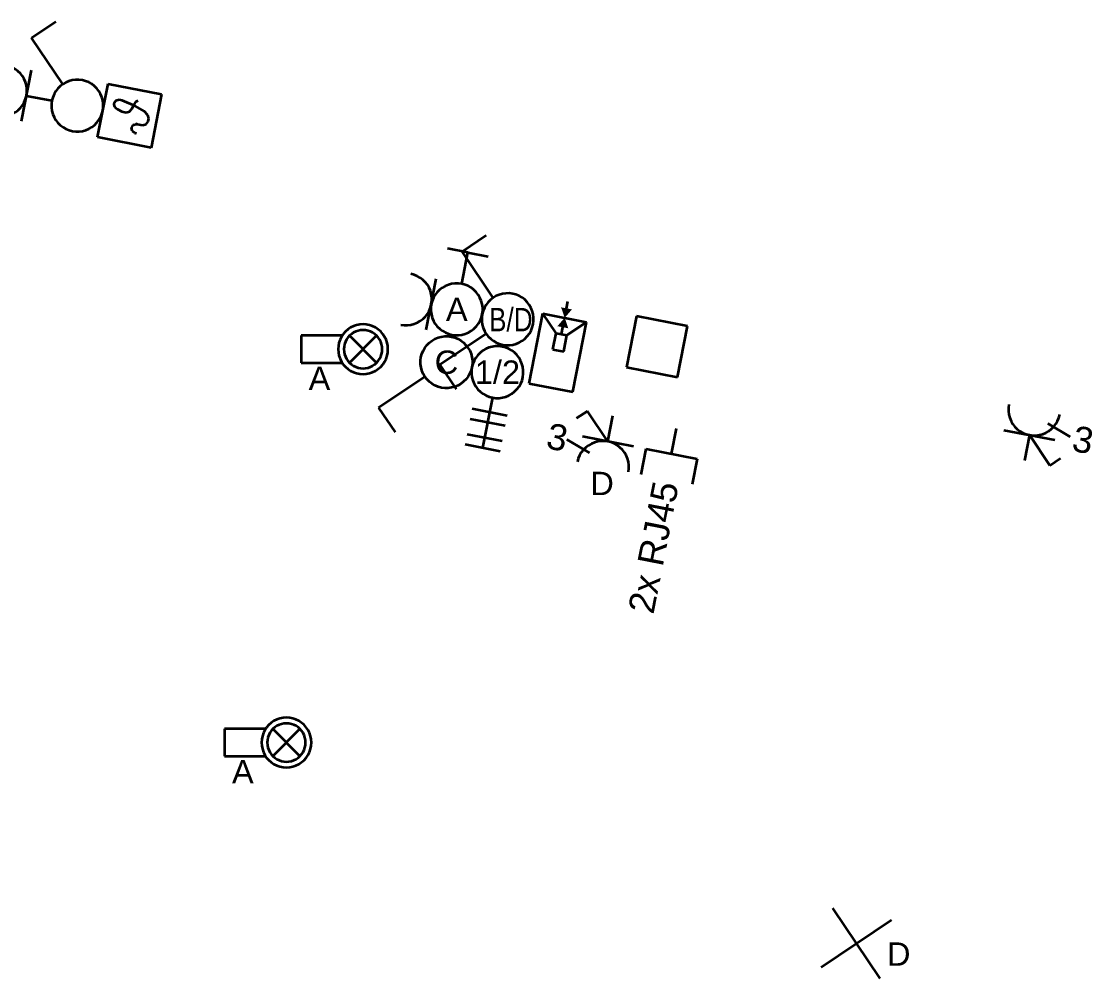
# Model space of a CAD drawing. Extents: x 800 to 1481, y 55 to 490.
# Drawn here: x 1380.86 to 1422.13, y 284.5 to 321.38 of the extents above; entities that cross this region are included whole.
import ezdxf

# ---------------------------------------------------------------- set-up
doc = ezdxf.new("R2010")
doc.units = 0
doc.layers.get('0').update_dxf_attribs({"lineweight": 18})
for name, color, linetype, lineweight, true_color in [('E_GSA', 7, 'Continuous', 35, 0x804000), ('E_Licht', 7, 'Continuous', 35, 0x0080ff), ('E_RTH', 5, 'Continuous', 35, 0x0000ff), ('E_UKV', 3, 'Continuous', 35, 0x00ff00)]:
    doc.layers.add(name, color=color, linetype=linetype, lineweight=lineweight, true_color=true_color)
doc.styles.get("Standard").update_dxf_attribs({"font": 'arial.ttf'})

# ---------------------------------------------------------------- blocks, each defined once
blk = doc.blocks.new('Deckenauslass-A0Q9B2UVAY', base_point=(1411.672, 284.501))
at = {"color": 0, "lineweight": -2}
for p, q in [((1412.113, 287.208), (1413.937, 284.501)), ((1411.672, 284.942), (1414.378, 286.766))]:
    blk.add_line(p, q, dxfattribs=at)
blk = doc.blocks.new('Bauteilbeschriftung-A0Q9B2UXAY', base_point=(1414.208, 284.996))
at = {"color": 0, "linetype": 'ByBlock', "lineweight": -2, "ltscale": 0.35, "insert": (1414.208, 285.896), "char_height": 0.9, "attachment_point": 1}
blk.add_mtext('{\\fArial;D}', dxfattribs=at)
blk = doc.blocks.new('2xRJ45-Steckdose_ UP-A0Q9B2UZAY', base_point=(1404.228, 298.509))
at = {"color": 0, "linetype": 'ByBlock', "lineweight": -2, "ltscale": 0.35}
for p, q in [((1405.911, 304.72), (1406.102, 305.702)), ((1404.738, 303.93), (1404.929, 304.912)), ((1404.929, 304.912), (1406.892, 304.529)), ((1406.892, 304.529), (1406.701, 303.548))]:
    blk.add_line(p, q, dxfattribs=at)
at = {"color": 0, "linetype": 'ByBlock', "lineweight": -2, "ltscale": 0.35, "insert": (1404.228, 298.7), "char_height": 1, "attachment_point": 1, "rotation": 78.9744}
blk.add_mtext('{\\fArial;2x RJ45}', dxfattribs=at)
blk = doc.blocks.new('Steckdose T13_ UP_ 3-fach_ geschaltet-A0Q9B2V1AY', base_point=(1401.03, 304.026))
at = {"color": 0, "linetype": 'ByBlock', "lineweight": -2, "ltscale": 0.35}
for p, q in [((1402.666, 306.371), (1402.25, 306.091)), ((1403.457, 305.198), (1402.666, 306.371)), ((1403.457, 305.198), (1403.648, 306.18)), ((1402.742, 304.758), (1401.88, 305.271)), ((1404.438, 305.007), (1402.475, 305.39)), ((1402.707, 305.046), (1402.603, 304.966)), ((1402.82, 305.112), (1402.707, 305.046)), ((1402.94, 305.163), (1402.82, 305.112)), ((1403.067, 305.197), (1402.94, 305.163)), ((1403.196, 305.214), (1403.067, 305.197)), ((1403.327, 305.215), (1403.196, 305.214)), ((1403.457, 305.198), (1403.327, 305.215)), ((1403.583, 305.165), (1403.457, 305.198)), ((1403.704, 305.115), (1403.583, 305.165)), ((1403.818, 305.051), (1403.704, 305.115)), ((1403.922, 304.971), (1403.818, 305.051)), ((1402.367, 304.656), (1402.317, 304.535)), ((1402.432, 304.769), (1402.367, 304.656)), ((1402.511, 304.873), (1402.432, 304.769)), ((1402.603, 304.966), (1402.511, 304.873)), ((1404.015, 304.879), (1403.922, 304.971)), ((1404.095, 304.776), (1404.015, 304.879)), ((1404.161, 304.663), (1404.095, 304.776)), ((1404.211, 304.542), (1404.161, 304.663)), ((1402.317, 304.535), (1402.284, 304.408)), ((1404.245, 304.416), (1404.211, 304.542)), ((1404.263, 304.286), (1404.245, 304.416)), ((1404.264, 304.155), (1404.263, 304.286)), ((1404.247, 304.026), (1404.264, 304.155))]:
    blk.add_line(p, q, dxfattribs=at)
at = {"color": 0, "linetype": 'ByBlock', "lineweight": -2, "ltscale": 0.35, "insert": (1401.221, 305.927), "char_height": 1, "attachment_point": 1, "rotation": 348.9744}
blk.add_mtext('{\\fArial;3}', dxfattribs=at)
blk = doc.blocks.new('Bauteilbeschriftung-A0Q9B2V3AY', base_point=(1402.778, 303.13))
at = {"color": 0, "linetype": 'ByBlock', "lineweight": -2, "ltscale": 0.35, "insert": (1402.778, 304.03), "char_height": 0.9, "attachment_point": 1}
blk.add_mtext('{\\fArial;D}', dxfattribs=at)
blk = doc.blocks.new('Abzweigdose quadratisch (multi) UP-A0Q9B2VHAY', base_point=(1404.179, 307.681))
at = {"color": 0, "lineweight": -2}
for p, q in [((1404.562, 310.026), (1404.179, 308.063)), ((1406.525, 309.644), (1404.562, 310.026)), ((1406.142, 307.681), (1406.525, 309.644)), ((1404.179, 308.063), (1406.142, 307.681))]:
    blk.add_line(p, q, dxfattribs=at)
blk = doc.blocks.new('Steckdose T13_ UP_ 3-fach_ geschaltet-A0Q9B2VRAY', base_point=(1418.714, 304.275))
at = {"color": 0, "linetype": 'ByBlock', "lineweight": -2, "ltscale": 0.35}
for p, q in [((1418.905, 306.62), (1418.888, 306.49)), ((1418.888, 306.49), (1418.889, 306.36)), ((1418.889, 306.36), (1418.907, 306.23)), ((1420.835, 306.111), (1420.868, 306.238)), ((1418.907, 306.23), (1418.941, 306.104)), ((1418.941, 306.104), (1418.991, 305.983)), ((1418.991, 305.983), (1419.057, 305.87)), ((1419.057, 305.87), (1419.137, 305.767)), ((1420.41, 305.888), (1421.272, 305.375)), ((1420.641, 305.773), (1420.72, 305.877)), ((1420.72, 305.877), (1420.785, 305.99)), ((1420.785, 305.99), (1420.835, 306.111)), ((1418.714, 305.639), (1420.677, 305.256)), ((1419.137, 305.767), (1419.23, 305.675)), ((1419.23, 305.675), (1419.334, 305.595)), ((1419.334, 305.595), (1419.448, 305.53)), ((1419.448, 305.53), (1419.569, 305.481)), ((1419.695, 305.447), (1419.504, 304.466)), ((1419.569, 305.481), (1419.695, 305.447)), ((1419.695, 305.447), (1419.825, 305.431)), ((1419.695, 305.447), (1420.486, 304.275)), ((1419.825, 305.431), (1419.956, 305.431)), ((1419.956, 305.431), (1420.085, 305.449)), ((1420.085, 305.449), (1420.212, 305.483)), ((1420.212, 305.483), (1420.332, 305.534)), ((1420.332, 305.534), (1420.445, 305.6)), ((1420.445, 305.6), (1420.549, 305.68)), ((1420.549, 305.68), (1420.641, 305.773)), ((1420.486, 304.275), (1420.902, 304.555))]:
    blk.add_line(p, q, dxfattribs=at)
at = {"color": 0, "linetype": 'ByBlock', "lineweight": -2, "ltscale": 0.35, "insert": (1421.479, 305.826), "char_height": 1, "attachment_point": 1, "rotation": 348.9744}
blk.add_mtext('{\\fArial;3}', dxfattribs=at)
blk = doc.blocks.new('LED-Deckenleuchte mit Trafotunnel-A0Q9B2XBAY', base_point=(1388.691, 292.636))
at = {"color": 0, "linetype": 'ByBlock', "lineweight": -2, "ltscale": 0.35}
for p, q in [((1390.391, 294.275), (1390.309, 294.181)), ((1390.486, 294.358), (1390.391, 294.275)), ((1390.59, 294.428), (1390.486, 294.358)), ((1390.703, 294.484), (1390.59, 294.428)), ((1390.788, 294.279), (1390.701, 294.236)), ((1390.822, 294.524), (1390.703, 294.484)), ((1390.879, 294.31), (1390.788, 294.279)), ((1390.945, 294.549), (1390.822, 294.524)), ((1390.974, 294.329), (1390.879, 294.31)), ((1391.07, 294.557), (1390.945, 294.549)), ((1391.07, 294.335), (1390.974, 294.329)), ((1391.196, 294.549), (1391.07, 294.557)), ((1391.167, 294.329), (1391.07, 294.335)), ((1391.262, 294.31), (1391.167, 294.329)), ((1391.319, 294.524), (1391.196, 294.549)), ((1391.353, 294.279), (1391.262, 294.31)), ((1391.438, 294.484), (1391.319, 294.524)), ((1391.44, 294.236), (1391.353, 294.279)), ((1391.551, 294.428), (1391.438, 294.484)), ((1391.655, 294.358), (1391.551, 294.428)), ((1391.749, 294.275), (1391.655, 294.358)), ((1391.832, 294.181), (1391.749, 294.275)), ((1390.265, 294.119), (1388.691, 294.119)), ((1388.691, 294.119), (1388.691, 293.074)), ((1390.183, 293.964), (1390.143, 293.845)), ((1390.239, 294.077), (1390.183, 293.964)), ((1390.309, 294.181), (1390.239, 294.077)), ((1390.388, 293.879), (1390.357, 293.788)), ((1390.431, 293.966), (1390.388, 293.879)), ((1390.484, 294.046), (1390.431, 293.966)), ((1390.548, 294.119), (1390.484, 294.046)), ((1390.621, 294.182), (1390.548, 294.119)), ((1390.548, 294.119), (1391.593, 293.074)), ((1390.548, 293.074), (1391.593, 294.119)), ((1390.701, 294.236), (1390.621, 294.182)), ((1391.52, 294.182), (1391.44, 294.236)), ((1391.593, 294.119), (1391.52, 294.182)), ((1391.656, 294.046), (1391.593, 294.119)), ((1391.71, 293.966), (1391.656, 294.046)), ((1391.753, 293.879), (1391.71, 293.966)), ((1391.784, 293.788), (1391.753, 293.879)), ((1391.902, 294.077), (1391.832, 294.181)), ((1391.958, 293.964), (1391.902, 294.077)), ((1391.998, 293.845), (1391.958, 293.964)), ((1390.118, 293.722), (1390.11, 293.596)), ((1390.11, 293.596), (1390.118, 293.471)), ((1390.143, 293.845), (1390.118, 293.722)), ((1390.118, 293.471), (1390.143, 293.348)), ((1390.338, 293.693), (1390.332, 293.596)), ((1390.332, 293.596), (1390.338, 293.5)), ((1390.357, 293.788), (1390.338, 293.693)), ((1390.338, 293.5), (1390.357, 293.405)), ((1391.803, 293.693), (1391.784, 293.788)), ((1391.784, 293.405), (1391.803, 293.5)), ((1391.809, 293.596), (1391.803, 293.693)), ((1391.803, 293.5), (1391.809, 293.596)), ((1392.022, 293.722), (1391.998, 293.845)), ((1391.998, 293.348), (1392.022, 293.471)), ((1392.031, 293.596), (1392.022, 293.722)), ((1392.022, 293.471), (1392.031, 293.596)), ((1388.691, 293.074), (1390.265, 293.074)), ((1390.143, 293.348), (1390.183, 293.229)), ((1390.183, 293.229), (1390.239, 293.116)), ((1390.239, 293.116), (1390.309, 293.012)), ((1390.357, 293.405), (1390.388, 293.314)), ((1390.388, 293.314), (1390.431, 293.227)), ((1390.431, 293.227), (1390.484, 293.147)), ((1390.484, 293.147), (1390.548, 293.074)), ((1390.548, 293.074), (1390.621, 293.011)), ((1391.52, 293.011), (1391.593, 293.074)), ((1391.593, 293.074), (1391.656, 293.147)), ((1391.656, 293.147), (1391.71, 293.227)), ((1391.71, 293.227), (1391.753, 293.314)), ((1391.753, 293.314), (1391.784, 293.405)), ((1391.832, 293.012), (1391.902, 293.116)), ((1391.902, 293.116), (1391.958, 293.229)), ((1391.958, 293.229), (1391.998, 293.348)), ((1390.309, 293.012), (1390.391, 292.917)), ((1390.391, 292.917), (1390.486, 292.835)), ((1390.486, 292.835), (1390.59, 292.765)), ((1390.59, 292.765), (1390.703, 292.709)), ((1390.621, 293.011), (1390.701, 292.957)), ((1390.701, 292.957), (1390.788, 292.914)), ((1390.703, 292.709), (1390.822, 292.669)), ((1390.788, 292.914), (1390.879, 292.883)), ((1390.822, 292.669), (1390.945, 292.644)), ((1390.879, 292.883), (1390.974, 292.864)), ((1390.945, 292.644), (1391.07, 292.636)), ((1390.974, 292.864), (1391.07, 292.858)), ((1391.07, 292.858), (1391.167, 292.864)), ((1391.07, 292.636), (1391.196, 292.644)), ((1391.167, 292.864), (1391.262, 292.883)), ((1391.196, 292.644), (1391.319, 292.669)), ((1391.262, 292.883), (1391.353, 292.914)), ((1391.319, 292.669), (1391.438, 292.709)), ((1391.353, 292.914), (1391.44, 292.957)), ((1391.438, 292.709), (1391.551, 292.765)), ((1391.44, 292.957), (1391.52, 293.011)), ((1391.551, 292.765), (1391.655, 292.835)), ((1391.655, 292.835), (1391.749, 292.917)), ((1391.749, 292.917), (1391.832, 293.012))]:
    blk.add_line(p, q, dxfattribs=at)
blk = doc.blocks.new('Bauteilbeschriftung-A0Q9B2XDAY', base_point=(1388.972, 292.021))
at = {"color": 0, "linetype": 'ByBlock', "lineweight": -2, "ltscale": 0.35, "insert": (1388.972, 292.921), "char_height": 0.9, "attachment_point": 1}
blk.add_mtext('{\\fArial;A}', dxfattribs=at)
blk = doc.blocks.new('Temperaturmelder_ UP-A0Q9B42VAY', base_point=(1383.796, 316.516))
at = {"color": 0, "linetype": 'ByBlock', "lineweight": -2, "ltscale": 0.35}
for p, q in [((1383.796, 316.917), (1384.198, 318.979)), ((1384.198, 318.979), (1386.259, 318.577)), ((1384.426, 318.221), (1384.424, 318.211)), ((1384.424, 318.211), (1384.424, 318.201)), ((1384.429, 318.23), (1384.426, 318.221)), ((1384.434, 318.239), (1384.429, 318.23)), ((1384.439, 318.247), (1384.434, 318.239)), ((1384.498, 318.324), (1384.439, 318.247)), ((1384.627, 318.36), (1384.498, 318.324)), ((1384.745, 318.337), (1384.627, 318.36)), ((1385.252, 318.116), (1384.745, 318.337)), ((1385.205, 318.186), (1385.287, 318.293)), ((1385.287, 318.293), (1385.357, 318.34)), ((1386.259, 318.577), (1385.857, 316.516)), ((1384.424, 318.201), (1384.424, 318.191)), ((1384.424, 318.191), (1384.426, 318.182)), ((1384.426, 318.182), (1384.452, 318.088)), ((1384.452, 318.088), (1384.559, 318.007)), ((1384.559, 318.007), (1384.724, 317.913)), ((1384.724, 317.913), (1384.9, 317.879)), ((1384.9, 317.879), (1385.03, 317.915)), ((1385.03, 317.915), (1385.112, 318.021)), ((1385.112, 318.021), (1385.205, 318.186)), ((1385.583, 317.929), (1385.252, 318.116)), ((1385.736, 317.777), (1385.583, 317.929)), ((1385.109, 317.314), (1385.162, 317.383)), ((1385.167, 317.388), (1385.162, 317.383)), ((1385.172, 317.393), (1385.167, 317.388)), ((1385.178, 317.397), (1385.172, 317.393)), ((1385.185, 317.4), (1385.178, 317.397)), ((1385.192, 317.403), (1385.185, 317.4)), ((1385.192, 317.403), (1385.286, 317.429)), ((1385.294, 317.431), (1385.286, 317.429)), ((1385.303, 317.432), (1385.294, 317.431)), ((1385.312, 317.431), (1385.303, 317.432)), ((1385.32, 317.43), (1385.312, 317.431)), ((1385.32, 317.43), (1385.538, 317.388)), ((1385.538, 317.388), (1385.668, 317.424)), ((1385.668, 317.424), (1385.749, 317.53)), ((1385.772, 317.648), (1385.736, 317.777)), ((1385.749, 317.53), (1385.772, 317.648)), ((1385.098, 317.286), (1385.097, 317.279)), ((1385.097, 317.279), (1385.098, 317.272)), ((1385.099, 317.294), (1385.098, 317.286)), ((1385.098, 317.272), (1385.099, 317.264)), ((1385.101, 317.301), (1385.099, 317.294)), ((1385.123, 317.18), (1385.099, 317.264)), ((1385.105, 317.308), (1385.101, 317.301)), ((1385.109, 317.314), (1385.105, 317.308)), ((1385.123, 317.18), (1385.125, 317.173)), ((1385.125, 317.173), (1385.128, 317.167)), ((1385.128, 317.167), (1385.132, 317.161)), ((1385.132, 317.161), (1385.137, 317.156)), ((1385.137, 317.156), (1385.142, 317.151)), ((1385.22, 317.091), (1385.142, 317.151)), ((1385.22, 317.091), (1385.227, 317.086)), ((1385.227, 317.086), (1385.235, 317.082)), ((1385.235, 317.082), (1385.243, 317.079)), ((1385.243, 317.079), (1385.251, 317.077)), ((1385.293, 317.069), (1385.251, 317.077)), ((1385.857, 316.516), (1383.796, 316.917))]:
    blk.add_line(p, q, dxfattribs=at)
blk = doc.blocks.new('Schalter_ Schema 0_ UP-A0Q9B42XAY', base_point=(1381.254, 317.141))
at = {"color": 0, "linetype": 'ByBlock', "lineweight": -2, "ltscale": 0.35}
for p, q in [((1381.254, 320.753), (1382.19, 321.383)), ((1382.457, 318.968), (1381.254, 320.753)), ((1382.57, 319.034), (1382.457, 318.968)), ((1382.69, 319.085), (1382.57, 319.034)), ((1382.817, 319.119), (1382.69, 319.085)), ((1382.946, 319.137), (1382.817, 319.119)), ((1383.077, 319.137), (1382.946, 319.137)), ((1383.207, 319.121), (1383.077, 319.137)), ((1383.333, 319.087), (1383.207, 319.121)), ((1383.454, 319.038), (1383.333, 319.087)), ((1383.568, 318.973), (1383.454, 319.038)), ((1382.182, 318.691), (1382.117, 318.578)), ((1382.261, 318.796), (1382.182, 318.691)), ((1382.353, 318.888), (1382.261, 318.796)), ((1382.457, 318.968), (1382.353, 318.888)), ((1383.672, 318.894), (1383.568, 318.973)), ((1383.765, 318.801), (1383.672, 318.894)), ((1383.845, 318.698), (1383.765, 318.801)), ((1383.911, 318.585), (1383.845, 318.698)), ((1382.034, 318.33), (1382.017, 318.201)), ((1382.067, 318.457), (1382.034, 318.33)), ((1382.117, 318.578), (1382.067, 318.457)), ((1383.961, 318.464), (1383.911, 318.585)), ((1383.995, 318.338), (1383.961, 318.464)), ((1384.013, 318.208), (1383.995, 318.338)), ((1384.014, 318.078), (1384.013, 318.208)), ((1382.017, 318.201), (1382.018, 318.07)), ((1382.018, 318.07), (1382.035, 317.94)), ((1382.035, 317.94), (1382.07, 317.814)), ((1382.07, 317.814), (1382.12, 317.693)), ((1383.914, 317.7), (1383.964, 317.821)), ((1383.964, 317.821), (1383.997, 317.948)), ((1383.997, 317.948), (1384.014, 318.078)), ((1382.12, 317.693), (1382.186, 317.58)), ((1382.186, 317.58), (1382.266, 317.477)), ((1382.266, 317.477), (1382.359, 317.385)), ((1382.359, 317.385), (1382.463, 317.306)), ((1383.574, 317.31), (1383.678, 317.39)), ((1383.678, 317.39), (1383.77, 317.483)), ((1383.77, 317.483), (1383.849, 317.587)), ((1383.849, 317.587), (1383.914, 317.7)), ((1382.463, 317.306), (1382.577, 317.241)), ((1382.577, 317.241), (1382.698, 317.191)), ((1382.698, 317.191), (1382.824, 317.158)), ((1382.824, 317.158), (1382.954, 317.141)), ((1382.954, 317.141), (1383.085, 317.142)), ((1383.085, 317.142), (1383.214, 317.159)), ((1383.214, 317.159), (1383.341, 317.193)), ((1383.341, 317.193), (1383.461, 317.244)), ((1383.461, 317.244), (1383.574, 317.31))]:
    blk.add_line(p, q, dxfattribs=at)
blk = doc.blocks.new('Steckdose T13_ UP-A0Q9B42ZAY', base_point=(1379.88, 317.54))
at = {"color": 0, "linetype": 'ByBlock', "lineweight": -2, "ltscale": 0.35}
for p, q in [((1380.389, 319.661), (1380.262, 319.694)), ((1380.51, 319.611), (1380.389, 319.661)), ((1380.623, 319.547), (1380.51, 319.611)), ((1380.727, 319.467), (1380.623, 319.547)), ((1380.82, 319.375), (1380.727, 319.467)), ((1380.861, 317.54), (1381.244, 319.503)), ((1380.9, 319.272), (1380.82, 319.375)), ((1380.966, 319.159), (1380.9, 319.272)), ((1381.016, 319.038), (1380.966, 319.159)), ((1381.051, 318.912), (1381.016, 319.038)), ((1381.068, 318.782), (1381.051, 318.912)), ((1381.052, 318.522), (1381.069, 318.651)), ((1381.069, 318.651), (1381.068, 318.782)), ((1380.904, 318.161), (1380.969, 318.274)), ((1380.969, 318.274), (1381.019, 318.395)), ((1381.019, 318.395), (1381.052, 318.522)), ((1381.052, 318.522), (1382.034, 318.33)), ((1380.396, 317.767), (1380.517, 317.818)), ((1380.517, 317.818), (1380.63, 317.884)), ((1380.63, 317.884), (1380.733, 317.964)), ((1380.733, 317.964), (1380.825, 318.056)), ((1380.825, 318.056), (1380.904, 318.161)), ((1379.88, 317.731), (1380.009, 317.715)), ((1380.009, 317.715), (1380.14, 317.715)), ((1380.14, 317.715), (1380.27, 317.733)), ((1380.27, 317.733), (1380.396, 317.767))]:
    blk.add_line(p, q, dxfattribs=at)
blk = doc.blocks.new('Gegensprechanlage-A0Q9B45RAY', base_point=(1400.427, 307.106))
at = {"color": 0, "linetype": 'ByBlock', "lineweight": -2, "ltscale": 0.35}
for p, q in [((1401.863, 310.326), (1401.915, 310.593)), ((1400.427, 307.433), (1400.951, 310.126)), ((1401.459, 309.373), (1400.951, 310.126)), ((1400.951, 310.126), (1402.632, 309.799)), ((1401.669, 309.332), (1401.721, 309.599)), ((1401.879, 309.291), (1402.632, 309.799)), ((1402.108, 307.106), (1402.632, 309.799)), ((1401.336, 308.743), (1401.459, 309.373)), ((1401.459, 309.373), (1401.879, 309.291)), ((1401.756, 308.661), (1401.879, 309.291)), ((1401.336, 308.743), (1401.756, 308.661)), ((1400.427, 307.433), (1402.108, 307.106))]:
    blk.add_line(p, q, dxfattribs=at)
for points in [[(1402.073, 310.286), (1401.681, 310.286), (1401.653, 310.367)], [(1401.903, 309.64), (1401.511, 309.64), (1401.792, 309.963)], [(1401.792, 309.963), (1402.073, 310.286), (1401.681, 310.286)], [(1401.931, 309.558), (1401.903, 309.64), (1401.511, 309.64)]]:
    blk.add_solid(points, dxfattribs=at)
blk = doc.blocks.new('LED-Deckenleuchte mit Trafotunnel-A0Q9B45VAY', base_point=(1391.644, 307.792))
at = {"color": 0, "linetype": 'ByBlock', "lineweight": -2, "ltscale": 0.35}
for p, q in [((1393.543, 309.584), (1393.439, 309.514)), ((1393.656, 309.64), (1393.543, 309.584)), ((1393.775, 309.68), (1393.656, 309.64)), ((1393.898, 309.704), (1393.775, 309.68)), ((1394.023, 309.713), (1393.898, 309.704)), ((1394.149, 309.704), (1394.023, 309.713)), ((1394.272, 309.68), (1394.149, 309.704)), ((1394.391, 309.64), (1394.272, 309.68)), ((1394.504, 309.584), (1394.391, 309.64)), ((1394.608, 309.514), (1394.504, 309.584)), ((1393.218, 309.275), (1391.644, 309.275)), ((1391.644, 309.275), (1391.644, 308.23)), ((1393.192, 309.232), (1393.136, 309.12)), ((1393.262, 309.337), (1393.192, 309.232)), ((1393.344, 309.431), (1393.262, 309.337)), ((1393.439, 309.514), (1393.344, 309.431)), ((1393.438, 309.202), (1393.384, 309.122)), ((1393.501, 309.275), (1393.438, 309.202)), ((1393.574, 309.338), (1393.501, 309.275)), ((1393.501, 309.275), (1394.546, 308.23)), ((1393.501, 308.23), (1394.546, 309.275)), ((1393.654, 309.392), (1393.574, 309.338)), ((1393.741, 309.435), (1393.654, 309.392)), ((1393.832, 309.466), (1393.741, 309.435)), ((1393.927, 309.485), (1393.832, 309.466)), ((1394.023, 309.491), (1393.927, 309.485)), ((1394.12, 309.485), (1394.023, 309.491)), ((1394.215, 309.466), (1394.12, 309.485)), ((1394.306, 309.435), (1394.215, 309.466)), ((1394.393, 309.392), (1394.306, 309.435)), ((1394.473, 309.338), (1394.393, 309.392)), ((1394.546, 309.275), (1394.473, 309.338)), ((1394.609, 309.202), (1394.546, 309.275)), ((1394.702, 309.431), (1394.608, 309.514)), ((1394.663, 309.122), (1394.609, 309.202)), ((1394.785, 309.337), (1394.702, 309.431)), ((1394.855, 309.232), (1394.785, 309.337)), ((1394.911, 309.12), (1394.855, 309.232)), ((1393.071, 308.878), (1393.063, 308.752)), ((1393.063, 308.752), (1393.071, 308.627)), ((1393.096, 309.001), (1393.071, 308.878)), ((1393.136, 309.12), (1393.096, 309.001)), ((1393.291, 308.849), (1393.285, 308.752)), ((1393.285, 308.752), (1393.291, 308.656)), ((1393.31, 308.943), (1393.291, 308.849)), ((1393.341, 309.035), (1393.31, 308.943)), ((1393.384, 309.122), (1393.341, 309.035)), ((1394.706, 309.035), (1394.663, 309.122)), ((1394.737, 308.943), (1394.706, 309.035)), ((1394.756, 308.849), (1394.737, 308.943)), ((1394.762, 308.752), (1394.756, 308.849)), ((1394.756, 308.656), (1394.762, 308.752)), ((1394.951, 309.001), (1394.911, 309.12)), ((1394.975, 308.878), (1394.951, 309.001)), ((1394.984, 308.752), (1394.975, 308.878)), ((1394.975, 308.627), (1394.984, 308.752)), ((1393.071, 308.627), (1393.096, 308.504)), ((1393.096, 308.504), (1393.136, 308.385)), ((1393.136, 308.385), (1393.192, 308.272)), ((1393.291, 308.656), (1393.31, 308.561)), ((1393.31, 308.561), (1393.341, 308.47)), ((1393.341, 308.47), (1393.384, 308.383)), ((1393.384, 308.383), (1393.438, 308.303)), ((1393.438, 308.303), (1393.501, 308.23)), ((1394.546, 308.23), (1394.609, 308.303)), ((1394.609, 308.303), (1394.663, 308.383)), ((1394.663, 308.383), (1394.706, 308.47)), ((1394.706, 308.47), (1394.737, 308.561)), ((1394.737, 308.561), (1394.756, 308.656)), ((1394.855, 308.272), (1394.911, 308.385)), ((1394.911, 308.385), (1394.951, 308.504)), ((1394.951, 308.504), (1394.975, 308.627)), ((1391.644, 308.23), (1393.218, 308.23)), ((1393.192, 308.272), (1393.262, 308.168)), ((1393.262, 308.168), (1393.344, 308.073)), ((1393.344, 308.073), (1393.439, 307.991)), ((1393.439, 307.991), (1393.543, 307.921)), ((1393.501, 308.23), (1393.574, 308.166)), ((1393.543, 307.921), (1393.656, 307.865)), ((1393.574, 308.166), (1393.654, 308.113)), ((1393.654, 308.113), (1393.741, 308.07)), ((1393.741, 308.07), (1393.832, 308.039)), ((1393.832, 308.039), (1393.927, 308.02)), ((1393.927, 308.02), (1394.023, 308.014)), ((1394.023, 308.014), (1394.12, 308.02)), ((1394.12, 308.02), (1394.215, 308.039)), ((1394.215, 308.039), (1394.306, 308.07)), ((1394.306, 308.07), (1394.393, 308.113)), ((1394.391, 307.865), (1394.504, 307.921)), ((1394.393, 308.113), (1394.473, 308.166)), ((1394.473, 308.166), (1394.546, 308.23)), ((1394.504, 307.921), (1394.608, 307.991)), ((1394.608, 307.991), (1394.702, 308.073)), ((1394.702, 308.073), (1394.785, 308.168)), ((1394.785, 308.168), (1394.855, 308.272)), ((1393.656, 307.865), (1393.775, 307.825)), ((1393.775, 307.825), (1393.898, 307.8)), ((1393.898, 307.8), (1394.023, 307.792)), ((1394.023, 307.792), (1394.149, 307.8)), ((1394.149, 307.8), (1394.272, 307.825)), ((1394.272, 307.825), (1394.391, 307.865))]:
    blk.add_line(p, q, dxfattribs=at)
blk = doc.blocks.new('Bauteilbeschriftung-A0Q9B45XAY', base_point=(1391.925, 307.177))
at = {"color": 0, "linetype": 'ByBlock', "lineweight": -2, "ltscale": 0.35, "insert": (1391.925, 308.077), "char_height": 0.9, "attachment_point": 1}
blk.add_mtext('{\\fArial;A}', dxfattribs=at)
blk = doc.blocks.new('Storentaster_ UP_ 2-fach-A0Q9B46JAY', base_point=(1397.954, 304.816))
at = {"color": 0, "lineweight": -2}
for p, q in [((1398.754, 308.764), (1398.641, 308.698)), ((1398.875, 308.814), (1398.754, 308.764)), ((1399.001, 308.849), (1398.875, 308.814)), ((1399.131, 308.866), (1399.001, 308.849)), ((1399.261, 308.867), (1399.131, 308.866)), ((1399.391, 308.85), (1399.261, 308.867)), ((1399.518, 308.817), (1399.391, 308.85)), ((1399.639, 308.767), (1399.518, 308.817)), ((1399.752, 308.702), (1399.639, 308.767)), ((1398.301, 308.307), (1398.252, 308.186)), ((1398.366, 308.421), (1398.301, 308.307)), ((1398.446, 308.525), (1398.366, 308.421)), ((1398.538, 308.618), (1398.446, 308.525)), ((1398.641, 308.698), (1398.538, 308.618)), ((1399.856, 308.623), (1399.752, 308.702)), ((1399.949, 308.531), (1399.856, 308.623)), ((1400.029, 308.427), (1399.949, 308.531)), ((1400.095, 308.314), (1400.029, 308.427)), ((1400.146, 308.194), (1400.095, 308.314)), ((1398.218, 308.06), (1398.202, 307.93)), ((1398.202, 307.93), (1398.202, 307.799)), ((1398.252, 308.186), (1398.218, 308.06)), ((1400.18, 308.067), (1400.146, 308.194)), ((1400.198, 307.938), (1400.18, 308.067)), ((1400.198, 307.807), (1400.198, 307.938)), ((1398.202, 307.799), (1398.22, 307.67)), ((1398.22, 307.67), (1398.254, 307.543)), ((1398.254, 307.543), (1398.305, 307.423)), ((1400.099, 307.43), (1400.148, 307.551)), ((1400.148, 307.551), (1400.181, 307.677)), ((1400.181, 307.677), (1400.198, 307.807)), ((1398.305, 307.423), (1398.371, 307.31)), ((1398.371, 307.31), (1398.451, 307.206)), ((1398.451, 307.206), (1398.544, 307.114)), ((1398.544, 307.114), (1398.648, 307.035)), ((1399.759, 307.039), (1399.862, 307.119)), ((1399.862, 307.119), (1399.954, 307.212)), ((1399.954, 307.212), (1400.034, 307.316)), ((1400.034, 307.316), (1400.099, 307.43)), ((1399.009, 306.887), (1398.631, 304.948)), ((1398.648, 307.035), (1398.761, 306.97)), ((1398.761, 306.97), (1398.882, 306.92)), ((1398.882, 306.92), (1399.009, 306.887)), ((1399.009, 306.887), (1399.138, 306.87)), ((1399.138, 306.87), (1399.269, 306.871)), ((1399.269, 306.871), (1399.399, 306.888)), ((1399.399, 306.888), (1399.525, 306.923)), ((1399.525, 306.923), (1399.646, 306.973)), ((1399.646, 306.973), (1399.759, 307.039)), ((1399.576, 306.19), (1398.221, 306.454)), ((1399.499, 305.797), (1398.145, 306.061)), ((1399.385, 305.208), (1398.03, 305.472)), ((1399.308, 304.816), (1397.954, 305.08))]:
    blk.add_line(p, q, dxfattribs=at)
blk = doc.blocks.new('Bauteilbeschriftung-A0Q9B46LAY', base_point=(1398.326, 307.418))
at = {"color": 0, "linetype": 'ByBlock', "lineweight": -2, "ltscale": 0.35, "insert": (1398.326, 308.318), "char_height": 0.9, "attachment_point": 1}
blk.add_mtext('{\\fArial;1/2}', dxfattribs=at)
blk = doc.blocks.new('Schalter_ Schema 0_ UP-A0Q9B46NAY', base_point=(1394.623, 305.555))
at = {"color": 0, "lineweight": -2}
for p, q in [((1396.678, 309.08), (1396.791, 309.146)), ((1396.791, 309.146), (1396.912, 309.197)), ((1396.912, 309.197), (1397.038, 309.231)), ((1397.038, 309.231), (1397.168, 309.249)), ((1397.168, 309.249), (1397.298, 309.249)), ((1397.298, 309.249), (1397.428, 309.233)), ((1397.428, 309.233), (1397.555, 309.199)), ((1397.555, 309.199), (1397.676, 309.15)), ((1397.676, 309.15), (1397.789, 309.085)), ((1396.338, 308.69), (1396.403, 308.803)), ((1396.403, 308.803), (1396.482, 308.907)), ((1396.482, 308.907), (1396.575, 309)), ((1396.575, 309), (1396.678, 309.08)), ((1397.789, 309.085), (1397.893, 309.005)), ((1397.893, 309.005), (1397.986, 308.913)), ((1397.986, 308.913), (1398.066, 308.81)), ((1398.066, 308.81), (1398.132, 308.697)), ((1396.239, 308.312), (1396.255, 308.442)), ((1396.239, 308.182), (1396.239, 308.312)), ((1396.255, 308.442), (1396.289, 308.569)), ((1396.289, 308.569), (1396.338, 308.69)), ((1398.132, 308.697), (1398.183, 308.576)), ((1398.183, 308.576), (1398.217, 308.45)), ((1398.217, 308.45), (1398.234, 308.32)), ((1398.234, 308.32), (1398.235, 308.189)), ((1396.257, 308.052), (1396.239, 308.182)), ((1396.291, 307.926), (1396.257, 308.052)), ((1396.342, 307.805), (1396.291, 307.926)), ((1398.185, 307.933), (1398.135, 307.812)), ((1398.218, 308.06), (1398.185, 307.933)), ((1398.235, 308.189), (1398.218, 308.06)), ((1396.408, 307.692), (1394.623, 306.49)), ((1396.408, 307.692), (1396.342, 307.805)), ((1396.488, 307.589), (1396.408, 307.692)), ((1396.58, 307.497), (1396.488, 307.589)), ((1396.685, 307.417), (1396.58, 307.497)), ((1397.899, 307.502), (1397.796, 307.422)), ((1397.991, 307.595), (1397.899, 307.502)), ((1398.071, 307.699), (1397.991, 307.595)), ((1398.135, 307.812), (1398.071, 307.699)), ((1396.798, 307.352), (1396.685, 307.417)), ((1396.919, 307.303), (1396.798, 307.352)), ((1397.046, 307.269), (1396.919, 307.303)), ((1397.175, 307.253), (1397.046, 307.269)), ((1397.306, 307.253), (1397.175, 307.253)), ((1397.436, 307.271), (1397.306, 307.253)), ((1397.562, 307.305), (1397.436, 307.271)), ((1397.683, 307.356), (1397.562, 307.305)), ((1397.796, 307.422), (1397.683, 307.356)), ((1394.623, 306.49), (1395.254, 305.555))]:
    blk.add_line(p, q, dxfattribs=at)
blk = doc.blocks.new('Bauteilbeschriftung-A0Q9B46PAY', base_point=(1396.783, 307.801))
at = {"color": 0, "linetype": 'ByBlock', "lineweight": -2, "ltscale": 0.35, "insert": (1396.783, 308.701), "char_height": 0.9, "attachment_point": 1}
blk.add_mtext('{\\fArial;C}', dxfattribs=at)
blk = doc.blocks.new('Schalter_ Schema 1_ UP-A0Q9B46RAY', base_point=(1396.984, 307.211))
at = {"color": 0, "lineweight": -2}
for p, q in [((1397.836, 312.521), (1398.771, 313.151)), ((1399.039, 310.737), (1397.836, 312.521)), ((1399.151, 310.803), (1399.038, 310.737)), ((1399.272, 310.853), (1399.151, 310.803)), ((1399.398, 310.887), (1399.272, 310.853)), ((1399.528, 310.905), (1399.398, 310.887)), ((1399.659, 310.906), (1399.528, 310.905)), ((1399.788, 310.889), (1399.659, 310.906)), ((1399.915, 310.856), (1399.788, 310.889)), ((1400.036, 310.806), (1399.915, 310.856)), ((1400.15, 310.741), (1400.036, 310.806)), ((1398.764, 310.46), (1398.699, 310.346)), ((1398.843, 310.564), (1398.764, 310.46)), ((1398.935, 310.657), (1398.843, 310.564)), ((1399.038, 310.737), (1398.935, 310.657)), ((1400.254, 310.662), (1400.15, 310.741)), ((1400.346, 310.57), (1400.254, 310.662)), ((1400.427, 310.466), (1400.346, 310.57)), ((1400.492, 310.353), (1400.427, 310.466)), ((1398.616, 310.099), (1398.599, 309.969)), ((1398.599, 309.969), (1398.6, 309.838)), ((1398.649, 310.225), (1398.616, 310.099)), ((1398.699, 310.346), (1398.649, 310.225)), ((1400.543, 310.233), (1400.492, 310.353)), ((1400.577, 310.106), (1400.543, 310.233)), ((1400.595, 309.977), (1400.577, 310.106)), ((1400.595, 309.846), (1400.595, 309.977)), ((1398.6, 309.838), (1398.617, 309.709)), ((1398.617, 309.709), (1398.652, 309.582)), ((1398.652, 309.582), (1398.702, 309.462)), ((1400.496, 309.469), (1400.545, 309.59)), ((1400.545, 309.59), (1400.579, 309.716)), ((1400.579, 309.716), (1400.595, 309.846)), ((1398.768, 309.349), (1396.984, 308.146)), ((1398.702, 309.462), (1398.768, 309.349)), ((1398.768, 309.349), (1398.848, 309.245)), ((1398.848, 309.245), (1398.941, 309.153)), ((1398.941, 309.153), (1399.045, 309.074)), ((1400.156, 309.078), (1400.26, 309.158)), ((1400.26, 309.158), (1400.352, 309.251)), ((1400.352, 309.251), (1400.431, 309.355)), ((1400.431, 309.355), (1400.496, 309.469)), ((1399.045, 309.074), (1399.158, 309.009)), ((1399.158, 309.009), (1399.28, 308.959)), ((1399.28, 308.959), (1399.406, 308.926)), ((1399.406, 308.926), (1399.536, 308.909)), ((1399.536, 308.909), (1399.667, 308.91)), ((1399.667, 308.91), (1399.796, 308.927)), ((1399.796, 308.927), (1399.922, 308.962)), ((1399.922, 308.962), (1400.043, 309.012)), ((1400.043, 309.012), (1400.156, 309.078)), ((1396.984, 308.146), (1397.614, 307.211))]:
    blk.add_line(p, q, dxfattribs=at)
blk = doc.blocks.new('Bauteilbeschriftung-A0Q9B46TAY', base_point=(1398.878, 309.443))
at = {"color": 0, "linetype": 'ByBlock', "lineweight": -2, "ltscale": 0.35, "insert": (1398.878, 310.343), "char_height": 0.9, "attachment_point": 1}
blk.add_mtext('{\\W0.8;\\fArial;B/D}', dxfattribs=at)
blk = doc.blocks.new('Taster_Steckdose_ Gr.1_ UP-A0Q9B46VAY', base_point=(1395.48, 309.292))
at = {"color": 0, "lineweight": -2}
for p, q in [((1398.06, 312.477), (1397.276, 312.63)), ((1397.825, 311.272), (1398.06, 312.477)), ((1398.06, 312.477), (1398.845, 312.324)), ((1395.989, 311.621), (1395.862, 311.654)), ((1396.11, 311.571), (1395.989, 311.621)), ((1396.223, 311.506), (1396.11, 311.571)), ((1396.327, 311.427), (1396.223, 311.506)), ((1396.42, 311.335), (1396.327, 311.427)), ((1396.5, 311.231), (1396.42, 311.335)), ((1396.461, 309.5), (1396.844, 311.463)), ((1396.566, 311.118), (1396.5, 311.231)), ((1397.309, 311.236), (1397.188, 311.185)), ((1397.435, 311.27), (1397.309, 311.236)), ((1397.565, 311.288), (1397.435, 311.27)), ((1397.696, 311.288), (1397.565, 311.288)), ((1397.825, 311.272), (1397.696, 311.288)), ((1397.952, 311.238), (1397.825, 311.272)), ((1398.073, 311.189), (1397.952, 311.238)), ((1398.186, 311.124), (1398.073, 311.189)), ((1396.617, 310.998), (1396.566, 311.118)), ((1396.651, 310.871), (1396.617, 310.998)), ((1396.669, 310.742), (1396.651, 310.871)), ((1396.801, 310.842), (1396.736, 310.729)), ((1396.88, 310.946), (1396.801, 310.842)), ((1396.972, 311.039), (1396.88, 310.946)), ((1397.075, 311.119), (1396.972, 311.039)), ((1397.188, 311.185), (1397.075, 311.119)), ((1398.291, 311.044), (1398.186, 311.124)), ((1398.383, 310.952), (1398.291, 311.044)), ((1398.463, 310.849), (1398.383, 310.952)), ((1398.529, 310.736), (1398.463, 310.849)), ((1396.619, 310.355), (1396.653, 310.481)), ((1396.653, 310.481), (1396.636, 310.351)), ((1396.653, 310.481), (1396.669, 310.611)), ((1396.686, 310.608), (1396.653, 310.481)), ((1396.669, 310.611), (1396.669, 310.742)), ((1396.736, 310.729), (1396.686, 310.608)), ((1398.58, 310.615), (1398.529, 310.736)), ((1398.614, 310.489), (1398.58, 310.615)), ((1398.632, 310.359), (1398.614, 310.489)), ((1396.333, 309.923), (1396.425, 310.016)), ((1396.425, 310.016), (1396.505, 310.12)), ((1396.505, 310.12), (1396.57, 310.234)), ((1396.57, 310.234), (1396.619, 310.355)), ((1396.636, 310.351), (1396.637, 310.221)), ((1396.637, 310.221), (1396.654, 310.091)), ((1396.654, 310.091), (1396.688, 309.965)), ((1396.688, 309.965), (1396.739, 309.844)), ((1398.533, 309.851), (1398.582, 309.972)), ((1398.582, 309.972), (1398.616, 310.099)), ((1398.616, 310.099), (1398.632, 310.228)), ((1398.632, 310.228), (1398.632, 310.359)), ((1395.48, 309.691), (1395.61, 309.674)), ((1395.61, 309.674), (1395.74, 309.675)), ((1395.74, 309.675), (1395.87, 309.692)), ((1395.87, 309.692), (1395.996, 309.727)), ((1395.996, 309.727), (1396.117, 309.777)), ((1396.117, 309.777), (1396.23, 309.843)), ((1396.23, 309.843), (1396.333, 309.923)), ((1396.739, 309.844), (1396.805, 309.731)), ((1396.805, 309.731), (1396.885, 309.628)), ((1396.885, 309.628), (1396.978, 309.536)), ((1398.193, 309.461), (1398.296, 309.541)), ((1398.296, 309.541), (1398.389, 309.634)), ((1398.389, 309.634), (1398.468, 309.738)), ((1398.468, 309.738), (1398.533, 309.851)), ((1396.978, 309.536), (1397.082, 309.456)), ((1397.082, 309.456), (1397.195, 309.391)), ((1397.195, 309.391), (1397.316, 309.342)), ((1397.316, 309.342), (1397.443, 309.308)), ((1397.443, 309.308), (1397.573, 309.292)), ((1397.573, 309.292), (1397.703, 309.292)), ((1397.703, 309.292), (1397.833, 309.31)), ((1397.833, 309.31), (1397.959, 309.344)), ((1397.959, 309.344), (1398.08, 309.395)), ((1398.08, 309.395), (1398.193, 309.461))]:
    blk.add_line(p, q, dxfattribs=at)
blk = doc.blocks.new('Bauteilbeschriftung-A0Q9B46XAY', base_point=(1397.215, 309.84))
at = {"color": 0, "linetype": 'ByBlock', "lineweight": -2, "ltscale": 0.35, "insert": (1397.215, 310.74), "char_height": 0.9, "attachment_point": 1}
blk.add_mtext('{\\fArial;A}', dxfattribs=at)

msp = doc.modelspace()

# ---------------------------------------------------------------- block references
at = {"layer": 'E_GSA', "ltscale": 0.35}
msp.add_blockref('Gegensprechanlage-A0Q9B45RAY', (1400.427, 307.106), dxfattribs=at)
at = {"layer": 'E_Licht', "ltscale": 0.35}
for name, p in [('Schalter_ Schema 0_ UP-A0Q9B42XAY', (1381.254, 317.141)), ('Steckdose T13_ UP-A0Q9B42ZAY', (1379.88, 317.54)), ('Bauteilbeschriftung-A0Q9B46XAY', (1397.215, 309.84)), ('Bauteilbeschriftung-A0Q9B46TAY', (1398.878, 309.443)), ('LED-Deckenleuchte mit Trafotunnel-A0Q9B45VAY', (1391.644, 307.792)), ('Bauteilbeschriftung-A0Q9B46PAY', (1396.783, 307.801)), ('Bauteilbeschriftung-A0Q9B46LAY', (1398.326, 307.418)), ('Bauteilbeschriftung-A0Q9B45XAY', (1391.925, 307.177)), ('Steckdose T13_ UP_ 3-fach_ geschaltet-A0Q9B2V1AY', (1401.03, 304.026)), ('Steckdose T13_ UP_ 3-fach_ geschaltet-A0Q9B2VRAY', (1418.714, 304.275)), ('Bauteilbeschriftung-A0Q9B2V3AY', (1402.778, 303.13)), ('LED-Deckenleuchte mit Trafotunnel-A0Q9B2XBAY', (1388.691, 292.636)), ('Bauteilbeschriftung-A0Q9B2XDAY', (1388.972, 292.021)), ('Bauteilbeschriftung-A0Q9B2UXAY', (1414.208, 284.996))]:
    msp.add_blockref(name, p, dxfattribs=at)
at = {"layer": 'E_Licht', "linetype": 'Continuous', "ltscale": 0.35}
for name, p in [('Schalter_ Schema 1_ UP-A0Q9B46RAY', (1396.984, 307.211)), ('Taster_Steckdose_ Gr.1_ UP-A0Q9B46VAY', (1395.48, 309.292)), ('Abzweigdose quadratisch (multi) UP-A0Q9B2VHAY', (1404.179, 307.681)), ('Schalter_ Schema 0_ UP-A0Q9B46NAY', (1394.623, 305.555)), ('Storentaster_ UP_ 2-fach-A0Q9B46JAY', (1397.954, 304.816)), ('Deckenauslass-A0Q9B2UVAY', (1411.672, 284.501))]:
    msp.add_blockref(name, p, dxfattribs=at)
at = {"layer": 'E_RTH', "ltscale": 0.35}
msp.add_blockref('Temperaturmelder_ UP-A0Q9B42VAY', (1383.796, 316.516), dxfattribs=at)
at = {"layer": 'E_UKV', "ltscale": 0.35}
msp.add_blockref('2xRJ45-Steckdose_ UP-A0Q9B2UZAY', (1404.228, 298.509), dxfattribs=at)

doc.saveas('drawing.dxf')
